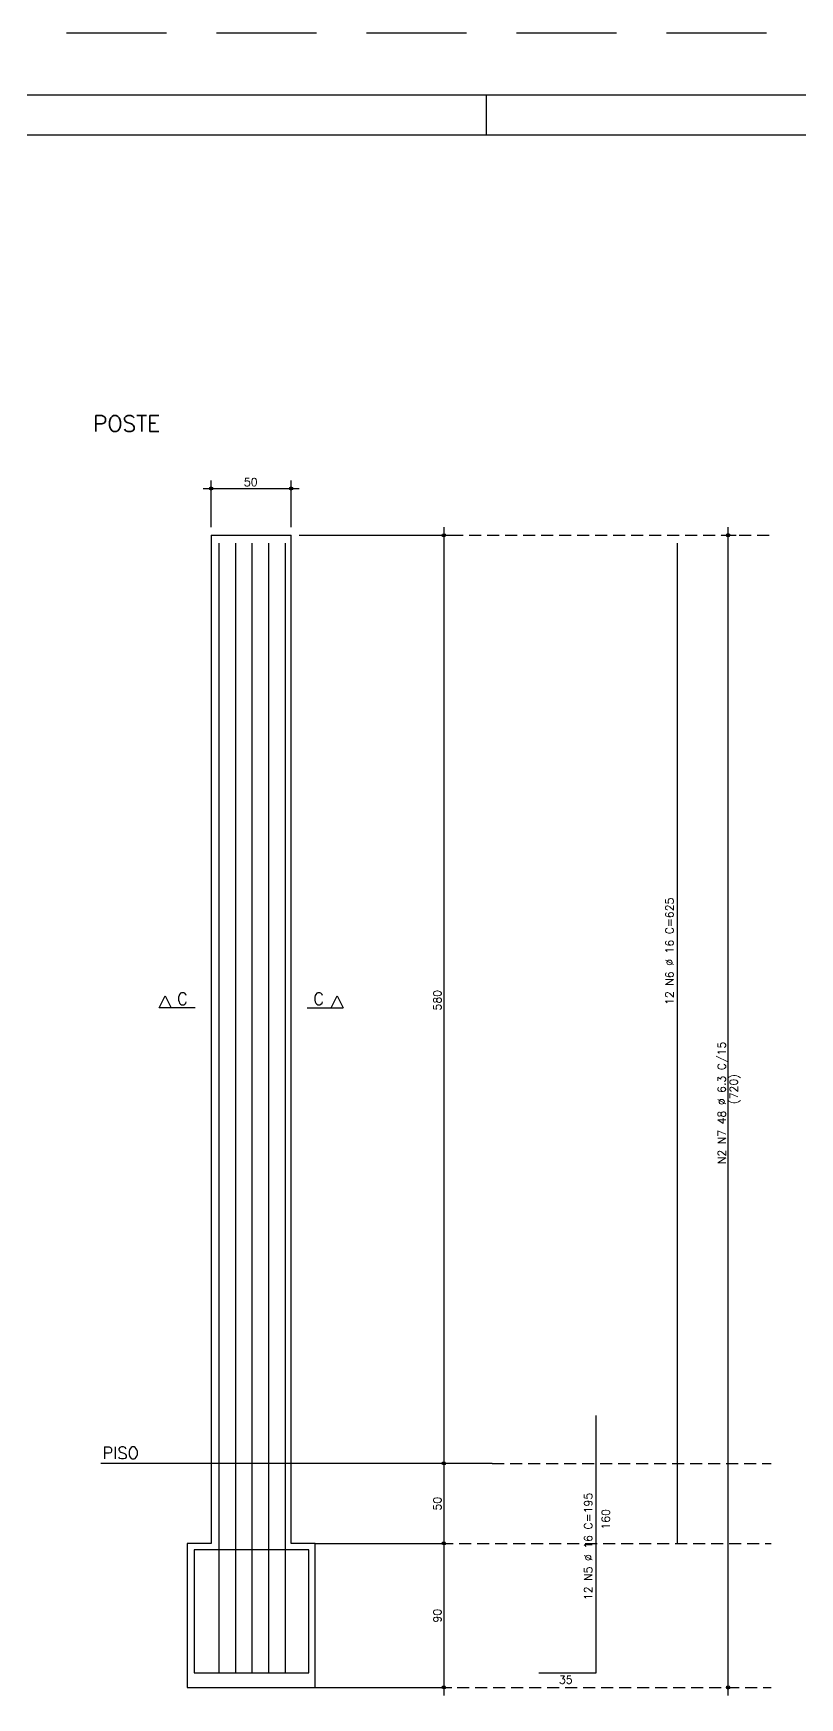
# Model space of a CAD drawing. Extents: x -1.9 to 86, y -1.5 to 61.
# Drawn here: x 22.72 to 41.88, y 19.34 to 60.95 of the extents above; entities that cross this region are included whole.
import ezdxf

# ---------------------------------------------------------------- set-up
doc = ezdxf.new("R2010")
doc.units = 0
doc.header["$MEASUREMENT"] = 0
doc.linetypes.add('ESTILO_TQS_0001', pattern=[0.45, 0.3, -0.15])
doc.linetypes.add('HIDDEN', pattern=[0.375, 0.25, -0.125])
doc.layers.get('0').update_dxf_attribs({"linetype": 'CONTINUOUS'})
doc.layers.get('Defpoints').update_dxf_attribs({"linetype": 'CONTINUOUS'})
for name, color, linetype in [('ARQ_FOLHA', 7, 'CONTINUOUS'), ('PENA_01', 1, 'CONTINUOUS'), ('PENA_02', 2, 'CONTINUOUS'), ('PENA_03', 3, 'CONTINUOUS'), ('PENA_04', 4, 'CONTINUOUS'), ('PENA_05', 5, 'CONTINUOUS')]:
    doc.layers.add(name, color=color, linetype=linetype)
doc.styles.get("Standard").update_dxf_attribs({"font": 'ROMANS.SHX'})

# ---------------------------------------------------------------- blocks, each defined once
blk = doc.blocks.new('FOLHA A1 - 841 X 594')
at = {"layer": 'ARQ_FOLHA', "color": 1}
blk.add_line((-500.5, 584), (-500.5, 594), dxfattribs=at)
for points in [[(-841, 0), (0, 0), (0, 594), (-841, 594)], [(-816, 10), (-10, 10), (-10, 584), (-816, 584)]]:
    blk.add_lwpolyline(points, close=True, dxfattribs=at)
at = {"layer": 'Defpoints', "color": 8, "linetype": 'HIDDEN', "ltscale": 100}
blk.add_lwpolyline([(-860.5, 609.5), (-860.5, -15.5), (19.5, -15.5), (19.5, 609.5)], close=True, dxfattribs=at)
blk = doc.blocks.new('*U24')
blk.add_blockref('FOLHA A1 - 841 X 594', (0, 0))

msp = doc.modelspace()

# ---------------------------------------------------------------- linework, layer by layer
at = {"layer": 'PENA_01', "linetype": 'Continuous'}
for p, q in [((26.967, 49.57), (29.367, 49.57)), ((27.167, 48.6), (27.167, 49.77)), ((29.167, 48.6), (29.167, 49.77)), ((29.367, 48.4), (33.184, 48.4)), ((32.984, 48.6), (32.984, 25)), ((40.093, 19.4), (40.093, 48.6)), ((40.093, 19.4), (40.093, 48.6)), ((40.093, 19.4), (40.093, 48.6)), ((40.093, 48.4), (40.293, 48.4)), ((40.093, 48.4), (40.293, 48.4)), ((40.093, 48.4), (40.293, 48.4)), ((32.984, 25.4), (32.984, 23)), ((33.189, 25.2), (32.784, 25.2)), ((33.189, 25.2), (32.784, 25.2)), ((32.984, 23.4), (32.984, 19.4)), ((29.967, 23.2), (33.184, 23.2)), ((31.547, 23.2), (33.184, 23.2)), ((29.967, 19.6), (33.184, 19.6)), ((40.093, 19.6), (40.293, 19.6)), ((40.093, 19.6), (40.293, 19.6)), ((40.093, 19.6), (40.293, 19.6))]:
    msp.add_line(p, q, dxfattribs=at)
at = {"layer": 'PENA_01', "linetype": 'ESTILO_TQS_0001'}
for p, q in [((29.567, 48.4), (41.167, 48.4)), ((34.192, 25.2), (41.167, 25.2)), ((29.767, 23.2), (41.167, 23.2)), ((30.167, 19.6), (41.167, 19.6))]:
    msp.add_line(p, q, dxfattribs=at)
at = {"layer": 'PENA_02', "linetype": 'Continuous'}
for centre, radius in [((27.167, 49.57), 0.04), ((27.167, 49.57), 0.02), ((29.167, 49.57), 0.04), ((29.167, 49.57), 0.02), ((32.984, 48.4), 0.04), ((32.984, 48.4), 0.02), ((40.093, 48.4), 0.0416), ((40.093, 48.4), 0.0416), ((40.093, 48.4), 0.0416), ((40.093, 48.4), 0.0208), ((40.093, 48.4), 0.0208), ((40.093, 48.4), 0.0208), ((32.984, 25.2), 0.04), ((32.984, 25.2), 0.04), ((32.984, 25.2), 0.02), ((32.984, 25.2), 0.02), ((32.984, 23.2), 0.04), ((32.984, 23.2), 0.04), ((32.984, 23.2), 0.02), ((32.984, 23.2), 0.02), ((32.984, 19.6), 0.04), ((32.984, 19.6), 0.02), ((40.093, 19.6), 0.0416), ((40.093, 19.6), 0.0416), ((40.093, 19.6), 0.0416), ((40.093, 19.6), 0.0208), ((40.093, 19.6), 0.0208), ((40.093, 19.6), 0.0208)]:
    msp.add_circle(centre, radius, dxfattribs=at)
at = {"layer": 'PENA_03', "linetype": 'Continuous'}
for p, q in [((27.167, 48.4), (29.167, 48.4)), ((27.167, 48.4), (27.167, 23.2)), ((27.167, 48.4), (27.167, 48.4)), ((29.167, 23.2), (29.167, 48.4)), ((29.167, 48.4), (29.167, 48.4)), ((29.167, 48.4), (29.167, 48.4)), ((39.893, 48.4), (39.893, 48.4)), ((39.893, 48.4), (39.893, 48.4)), ((39.893, 48.4), (39.893, 48.4)), ((27.359, 48.2), (27.359, 23.32)), ((27.773, 48.2), (27.773, 23.32)), ((28.187, 48.2), (28.187, 23.32)), ((28.599, 48.2), (28.599, 23.32)), ((29.015, 48.2), (29.015, 23.32)), ((27.359, 26.4), (27.359, 19.96)), ((27.773, 26.4), (27.773, 19.96)), ((28.187, 26.4), (28.187, 19.96)), ((28.601, 26.4), (28.601, 19.96)), ((29.015, 26.4), (29.015, 19.96)), ((34.192, 25.2), (24.406, 25.2)), ((33.389, 25.2), (33.389, 25.2)), ((33.389, 25.2), (33.389, 25.2)), ((27.167, 23.2), (26.567, 23.2)), ((26.567, 23.2), (26.567, 19.6)), ((29.767, 23.2), (29.167, 23.2)), ((29.767, 19.6), (29.767, 23.2)), ((29.767, 23.2), (29.767, 23.2)), ((31.347, 23.2), (31.347, 23.2)), ((26.567, 19.6), (30.167, 19.6)), ((29.767, 19.6), (29.767, 19.6)), ((39.893, 19.6), (39.893, 19.6)), ((39.893, 19.6), (39.893, 19.6)), ((39.893, 19.6), (39.893, 19.6))]:
    msp.add_line(p, q, dxfattribs=at)
at = {"layer": 'PENA_04', "linetype": 'Continuous'}
for p, q in [((25.864, 36.59), (26.014, 36.89)), ((26.014, 36.89), (26.164, 36.59)), ((30.171, 36.59), (30.321, 36.89)), ((30.321, 36.89), (30.471, 36.59)), ((26.764, 36.59), (25.864, 36.59)), ((29.571, 36.59), (30.471, 36.59))]:
    msp.add_line(p, q, dxfattribs=at)
msp.add_lwpolyline([(26.747, 23.04), (26.747, 19.96), (29.607, 19.96), (29.607, 23.04), (26.747, 23.04)], dxfattribs=at)
at = {"layer": 'PENA_05', "linetype": 'Continuous'}
for p, q in [((38.828, 23.2), (38.828, 48.2)), ((36.796, 19.96), (36.796, 26.4)), ((35.364, 19.96), (36.796, 19.96))]:
    msp.add_line(p, q, dxfattribs=at)

# ---------------------------------------------------------------- block references
at = {"xscale": 0.09999999999999938, "yscale": 0.09999999999999938, "zscale": 0.09999999999999938}
msp.add_blockref('*U24', (84.1, 0), dxfattribs=at)

# ---------------------------------------------------------------- texts
at = {"layer": 'PENA_03', "linetype": 'Continuous'}
for s, height, p in [('50', 0.2, (27.987, 49.63)), ('PISO', 0.3, (24.448, 25.31)), ('35', 0.2, (35.864, 19.692))]:
    msp.add_text(s, height=height, dxfattribs=at).set_placement(p)
for s, p in [('12 N6 %%c 16 C=625', (38.728, 36.66)), ('580', (32.924, 36.52)), ('N2 N7 48 %%c 6.3 C/15', (40.033, 32.68)), ('N2 N7 48 %%c 6.3 C/15', (40.033, 32.68)), ('N2 N7 48 %%c 6.3 C/15', (40.033, 32.68)), ('(720)', (40.333, 34.18)), ('(720)', (40.333, 34.18)), ('(720)', (40.333, 34.18)), ('50', (32.924, 24.02)), ('12 N5 %%c 16 C=195', (36.696, 21.78)), ('160', (37.134, 23.544)), ('90', (32.924, 21.22))]:
    msp.add_text(s, height=0.2, rotation=90, dxfattribs=at).set_placement(p)
at = {"layer": 'PENA_04', "linetype": 'Continuous'}
for p in [(26.314, 36.665), (29.721, 36.665)]:
    msp.add_text('C', height=0.3, dxfattribs=at).set_placement(p)
at = {"layer": 'PENA_05', "linetype": 'Continuous'}
msp.add_text('POSTE', height=0.4, dxfattribs=at).set_placement((24.214, 50.993))

doc.saveas('drawing.dxf')
